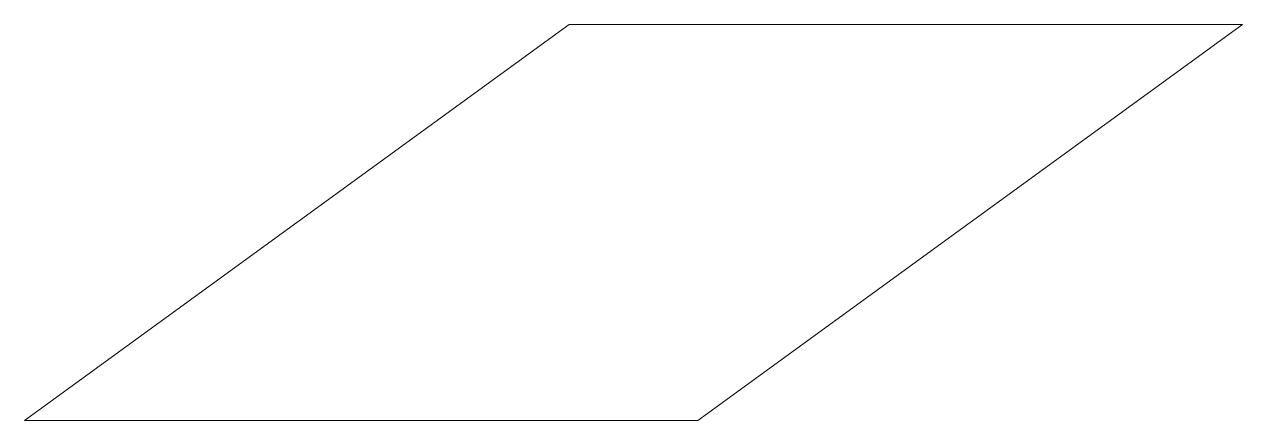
# Model space of a CAD drawing. Extents: x -51.8 to 20.6, y -7.6 to 15.9.
import ezdxf

# ---------------------------------------------------------------- set-up
doc = ezdxf.new("R2010")
doc.units = 0
doc.layers.add('s001-#def-active-grp', color=7, linetype='CONTINUOUS')

msp = doc.modelspace()

# ---------------------------------------------------------------- linework, layer by layer
at = {"layer": 's001-#def-active-grp', "color": 7, "linetype": 'CONTINUOUS', "lineweight": 13, "true_color": 0x000000}
msp.add_lwpolyline([(-51.784, -7.599), (-11.784, -7.599), (20.576, 15.913), (-19.424, 15.913), (-51.784, -7.599)], dxfattribs=at)

doc.saveas('drawing.dxf')
